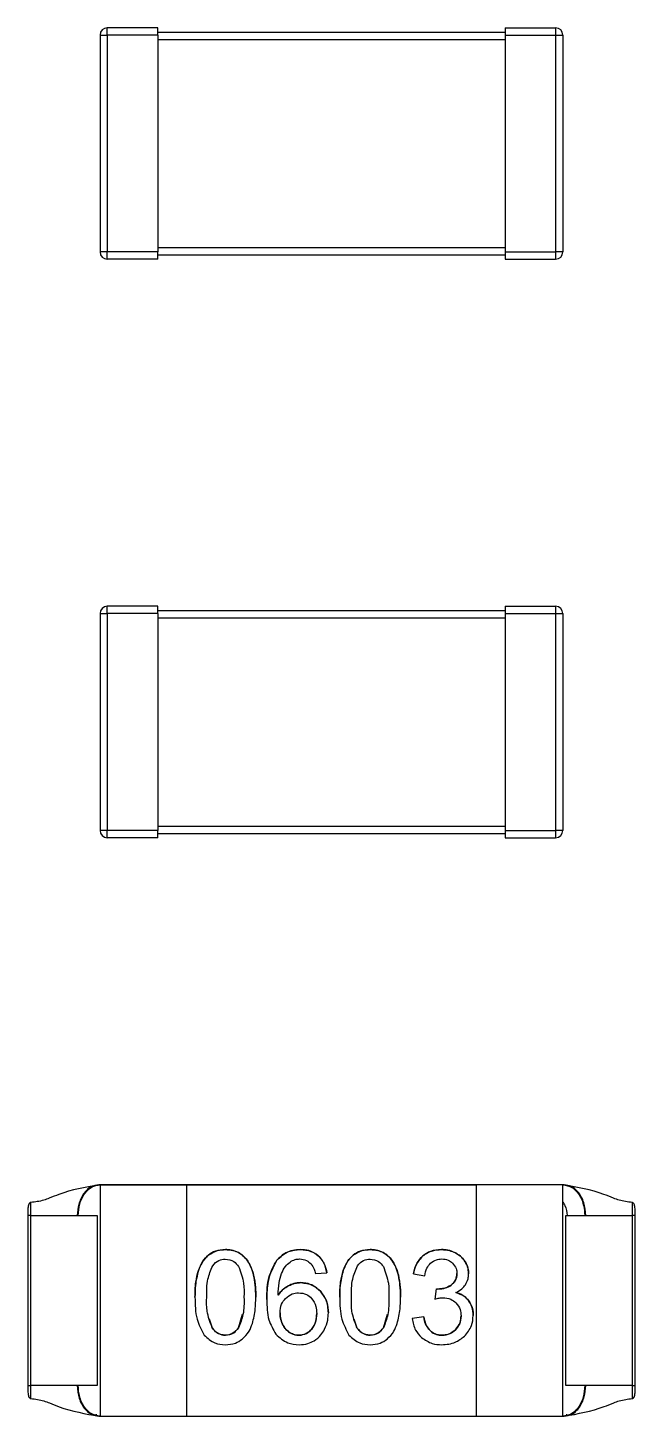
# Model space of a CAD drawing. Header units: millimetres. Extents: x 5 to 292, y 5 to 205.
# Drawn here: x 64.814 to 66.915, y 119.082 to 123.882 of the extents above; entities that cross this region are included whole.
import ezdxf

# ---------------------------------------------------------------- set-up
doc = ezdxf.new("R2010")
doc.units = ezdxf.units.MM

msp = doc.modelspace()

# ---------------------------------------------------------------- linework, layer by layer
at = {"color": 7, "linetype": 'Continuous', "lineweight": 25}
for p, q in [((65.0644, 123.8572), (65.0894, 123.8572)), ((65.0644, 123.8572), (65.0644, 123.1072)), ((65.0894, 123.8572), (65.0894, 123.8822)), ((65.2644, 123.8822), (65.0894, 123.8822)), ((65.0894, 123.8572), (65.0894, 123.1072)), ((65.2644, 123.8572), (65.0894, 123.8572)), ((65.2644, 123.8572), (65.2644, 123.8822)), ((65.2644, 123.8672), (66.4644, 123.8672)), ((65.2644, 123.8572), (65.2644, 123.1072)), ((66.4644, 123.8822), (66.6394, 123.8822)), ((66.4644, 123.8822), (66.4644, 123.8572)), ((66.4644, 123.8572), (66.6394, 123.8572)), ((66.4644, 123.8572), (66.4644, 123.1072)), ((66.6394, 123.8822), (66.6394, 123.8572)), ((66.6394, 123.8572), (66.6394, 123.1072)), ((66.6394, 123.8572), (66.6644, 123.8572)), ((66.6644, 123.8572), (66.6644, 123.1072)), ((65.2644, 123.8422), (66.4644, 123.8422)), ((65.0894, 123.1072), (65.0644, 123.1072)), ((65.0894, 123.0822), (65.0894, 123.1072)), ((65.2644, 123.1072), (65.0894, 123.1072)), ((65.2644, 123.0822), (65.0894, 123.0822)), ((65.2644, 123.1222), (66.4644, 123.1222)), ((65.2644, 123.0822), (65.2644, 123.1072)), ((65.2644, 123.0972), (66.4644, 123.0972)), ((66.4644, 123.1072), (66.6394, 123.1072)), ((66.4644, 123.1072), (66.4644, 123.0822)), ((66.4644, 123.0822), (66.6394, 123.0822)), ((66.6394, 123.1072), (66.6394, 123.0822)), ((66.6644, 123.1072), (66.6394, 123.1072)), ((65.0894, 121.8572), (65.0894, 121.8822)), ((65.2644, 121.8822), (65.0894, 121.8822)), ((65.2644, 121.8572), (65.2644, 121.8822)), ((66.4644, 121.8822), (66.6394, 121.8822)), ((66.4644, 121.8822), (66.4644, 121.8572)), ((66.6394, 121.8822), (66.6394, 121.8572)), ((65.0644, 121.8572), (65.0644, 121.1072)), ((65.0644, 121.8572), (65.0894, 121.8572)), ((65.2644, 121.8572), (65.0894, 121.8572)), ((65.0894, 121.8572), (65.0894, 121.1072)), ((65.2644, 121.8672), (66.4644, 121.8672)), ((65.2644, 121.8572), (65.2644, 121.1072)), ((65.2644, 121.8422), (66.4644, 121.8422)), ((66.4644, 121.8572), (66.6394, 121.8572)), ((66.4644, 121.8572), (66.4644, 121.1072)), ((66.6394, 121.8572), (66.6394, 121.1072)), ((66.6394, 121.8572), (66.6644, 121.8572)), ((66.6644, 121.8572), (66.6644, 121.1072)), ((65.0894, 121.1072), (65.0644, 121.1072)), ((65.0894, 121.0822), (65.0894, 121.1072)), ((65.2644, 121.1072), (65.0894, 121.1072)), ((65.2644, 121.1222), (66.4644, 121.1222)), ((65.2644, 121.0822), (65.2644, 121.1072)), ((66.4644, 121.1072), (66.6394, 121.1072)), ((66.4644, 121.1072), (66.4644, 121.0822)), ((66.6394, 121.1072), (66.6394, 121.0822)), ((66.6644, 121.1072), (66.6394, 121.1072)), ((65.2644, 121.0822), (65.0894, 121.0822)), ((65.2644, 121.0972), (66.4644, 121.0972)), ((66.4644, 121.0822), (66.6394, 121.0822)), ((65.0644, 119.8821), (65.0598, 119.8821)), ((65.3644, 119.8821), (65.0644, 119.8821)), ((65.0644, 119.8821), (65.3644, 119.8821)), ((65.0644, 119.8821), (65.0644, 119.8821)), ((65.0644, 119.8821), (65.0644, 119.0821)), ((65.3644, 119.8821), (65.3644, 119.8821)), ((65.3644, 119.0821), (65.3644, 119.8821)), ((66.3644, 119.8821), (65.3644, 119.8821)), ((65.3644, 119.8821), (66.3644, 119.8821)), ((66.6644, 119.8821), (66.3644, 119.8821)), ((66.3644, 119.8821), (66.3644, 119.0821)), ((66.6644, 119.8821), (66.3644, 119.8821)), ((66.3644, 119.8821), (66.3644, 119.8821)), ((66.6691, 119.8821), (66.6644, 119.8821)), ((66.6644, 119.0821), (66.6644, 119.8821)), ((66.6644, 119.8821), (66.6644, 119.8821)), ((64.8144, 119.7761), (64.8144, 119.1882)), ((64.8244, 119.1882), (64.8244, 119.7761)), ((64.9855, 119.7761), (64.9887, 119.7761)), ((65.0544, 119.7761), (65.0544, 119.1882)), ((66.6744, 119.1882), (66.6744, 119.7761)), ((66.7402, 119.7761), (66.7433, 119.7761)), ((66.9044, 119.7761), (66.9044, 119.1882)), ((66.9144, 119.1882), (66.9144, 119.7761)), ((65.8086, 119.5751), (65.848, 119.5781)), ((66.1475, 119.5748), (66.187, 119.5678)), ((66.2259, 119.5221), (66.2215, 119.4874)), ((65.5433, 119.3883), (65.557, 119.4346)), ((66.0439, 119.3883), (66.0576, 119.4346)), ((65.4413, 119.4193), (65.4517, 119.3882)), ((65.9418, 119.4193), (65.9522, 119.3882)), ((66.1831, 119.4252), (66.1435, 119.4199)), ((64.9887, 119.1882), (64.9855, 119.1882)), ((66.7433, 119.1882), (66.7402, 119.1882)), ((65.0506, 119.0839), (65.0515, 119.089)), ((65.0644, 119.0821), (65.3644, 119.0821)), ((65.3644, 119.0821), (66.3644, 119.0821)), ((66.3644, 119.0821), (66.6644, 119.0821)), ((66.6774, 119.089), (66.6782, 119.0839))]:
    msp.add_line(p, q, dxfattribs=at)
for centre, start, end in [((65.0894, 123.8572), 90, 180), ((66.6394, 123.8572), 0, 90), ((65.0894, 123.1072), 180, 270), ((66.6394, 123.1072), 270, 0), ((65.0894, 121.8572), 90, 180), ((66.6394, 121.8572), 0, 90), ((65.0894, 121.1072), 180, 270), ((66.6394, 121.1072), 270, 0)]:
    msp.add_arc(centre, 0.025, start, end, dxfattribs=at)
for points, knots in [([(65.0598, 119.8821), (65.013, 119.8736), (64.9544, 119.8629), (64.8934, 119.8377), (64.8617, 119.8255), (64.8398, 119.8228), (64.8246, 119.821)], [0, 0, 0, 0, 0.5831736, 0.729951, 0.8128889, 1, 1, 1, 1]), ([(65.0598, 119.8821), (65.0504, 119.8807), (65.0361, 119.8786), (65.0188, 119.8653), (65.0069, 119.8517), (64.9973, 119.8346), (64.988, 119.8099), (64.9865, 119.7894), (64.9855, 119.7761)], [0, 0, 0, 0, 0.239451, 0.368432, 0.499926, 0.631636, 0.76056, 1, 1, 1, 1]), ([(64.9887, 119.7761), (64.9897, 119.7894), (64.9913, 119.8099), (65.0007, 119.8346), (65.0105, 119.8517), (65.0227, 119.8653), (65.0402, 119.8786), (65.0549, 119.8807), (65.0644, 119.8821)], [0, 0, 0, 0, 0.23944, 0.368364, 0.500074, 0.631568, 0.760549, 1, 1, 1, 1]), ([(65.0644, 119.8821), (65.0636, 119.8821), (65.062, 119.8821), (65.0605, 119.8821), (65.0598, 119.8821)], [0, 0, 0, 0, 0.56, 1, 1, 1, 1]), ([(66.6644, 119.8821), (66.6752, 119.8803), (66.6975, 119.8764), (66.7229, 119.8477), (66.7377, 119.812), (66.7394, 119.7877), (66.7402, 119.7761)], [0, 0, 0, 0, 0.270266, 0.562339, 0.789685, 1, 1, 1, 1]), ([(66.6691, 119.8821), (66.6682, 119.8821), (66.6666, 119.8821), (66.6651, 119.8821), (66.6644, 119.8821)], [0, 0, 0, 0, 0.56, 1, 1, 1, 1]), ([(66.7433, 119.7761), (66.742, 119.7911), (66.7393, 119.8224), (66.7192, 119.8579), (66.6942, 119.8787), (66.6772, 119.881), (66.6691, 119.8821)], [0, 0, 0, 0, 0.270197, 0.562376, 0.789732, 1, 1, 1, 1]), ([(66.9042, 119.821), (66.8889, 119.8229), (66.8667, 119.8256), (66.8348, 119.838), (66.7739, 119.8631), (66.7156, 119.8737), (66.6691, 119.8821)], [0, 0, 0, 0, 0.1897086, 0.2731531, 0.421313, 1, 1, 1, 1]), ([(64.8244, 119.821), (64.8238, 119.8209), (64.8225, 119.8206), (64.8208, 119.8195), (64.8193, 119.8178), (64.8161, 119.8122), (64.8143, 119.7977), (64.8144, 119.7845), (64.8144, 119.7761)], [0, 0, 0, 0, 0.039858, 0.080626, 0.125652, 0.177466, 0.47696, 1, 1, 1, 1]), ([(64.8244, 119.7761), (64.8244, 119.7838), (64.8244, 119.7994), (64.8244, 119.8138), (64.8244, 119.821)], [0, 0, 0, 0, 0.49999, 1, 1, 1, 1]), ([(66.6644, 119.8218), (66.6669, 119.818), (66.6759, 119.8043), (66.6776, 119.7879), (66.6788, 119.7761)], [0, 0, 0, 0, 0.277069, 1, 1, 1, 1]), ([(66.9044, 119.821), (66.9044, 119.8138), (66.9044, 119.7994), (66.9044, 119.7838), (66.9044, 119.7761)], [0, 0, 0, 0, 0.50001, 1, 1, 1, 1]), ([(66.9144, 119.7761), (66.9144, 119.782), (66.9144, 119.7913), (66.9138, 119.8047), (66.912, 119.8137), (66.9084, 119.8188), (66.9062, 119.8204), (66.905, 119.8208), (66.9044, 119.821)], [0, 0, 0, 0, 0.36739, 0.580229, 0.83373, 0.922725, 0.961907, 1, 1, 1, 1]), ([(64.8246, 119.7761), (64.8395, 119.7761), (64.8692, 119.7761), (64.9119, 119.7761), (64.9519, 119.7761), (64.9743, 119.7761), (64.9855, 119.7761)], [0, 0, 0, 0, 0.249877, 0.499926, 0.750009, 1, 1, 1, 1]), ([(64.9887, 119.7761), (64.9985, 119.7761), (65.0181, 119.7761), (65.0383, 119.7761), (65.0518, 119.7761), (65.0536, 119.7761), (65.0544, 119.7761)], [0, 0, 0, 0, 0.249991, 0.500075, 0.750123, 1, 1, 1, 1]), ([(66.6744, 119.7761), (66.6753, 119.7761), (66.677, 119.7761), (66.6906, 119.7761), (66.7108, 119.7761), (66.7304, 119.7761), (66.7402, 119.7761)], [0, 0, 0, 0, 0.249877, 0.499926, 0.750009, 1, 1, 1, 1]), ([(66.7433, 119.7761), (66.7546, 119.7761), (66.777, 119.7761), (66.817, 119.7761), (66.8597, 119.7761), (66.8894, 119.7761), (66.9042, 119.7761)], [0, 0, 0, 0, 0.249991, 0.500074, 0.750123, 1, 1, 1, 1]), ([(65.4392, 119.6394), (65.4306, 119.6307), (65.4153, 119.6151), (65.4076, 119.5947), (65.4042, 119.5857)], [0, 0, 0, 0, 0.558315, 1, 1, 1, 1]), ([(65.4042, 119.5857), (65.4087, 119.5971), (65.4167, 119.6175), (65.4323, 119.6327), (65.4392, 119.6394)], [0, 0, 0, 0, 0.559357, 1, 1, 1, 1]), ([(65.4975, 119.6583), (65.4857, 119.6576), (65.4645, 119.6562), (65.4469, 119.6446), (65.4392, 119.6394)], [0, 0, 0, 0, 0.55887, 1, 1, 1, 1]), ([(65.4392, 119.6394), (65.4492, 119.6457), (65.4671, 119.6569), (65.4882, 119.6579), (65.4975, 119.6583)], [0, 0, 0, 0, 0.557591, 1, 1, 1, 1]), ([(65.4536, 119.6025), (65.4601, 119.6099), (65.4719, 119.623), (65.4894, 119.6248), (65.4971, 119.6256)], [0, 0, 0, 0, 0.556637, 1, 1, 1, 1]), ([(65.4971, 119.6256), (65.5075, 119.6239), (65.5263, 119.6207), (65.5381, 119.606), (65.5433, 119.5995)], [0, 0, 0, 0, 0.555102, 1, 1, 1, 1]), ([(65.543, 119.6479), (65.5348, 119.6514), (65.5203, 119.6575), (65.5045, 119.6581), (65.4975, 119.6583)], [0, 0, 0, 0, 0.5588132, 1, 1, 1, 1]), ([(65.4975, 119.6583), (65.5064, 119.6579), (65.5222, 119.6571), (65.5366, 119.6507), (65.543, 119.6479)], [0, 0, 0, 0, 0.55941, 1, 1, 1, 1]), ([(65.5753, 119.6178), (65.5703, 119.6245), (65.5614, 119.6366), (65.5486, 119.6444), (65.543, 119.6479)], [0, 0, 0, 0, 0.5591577, 1, 1, 1, 1]), ([(65.543, 119.6479), (65.5501, 119.6434), (65.5627, 119.6353), (65.5714, 119.6232), (65.5753, 119.6178)], [0, 0, 0, 0, 0.558929, 1, 1, 1, 1]), ([(65.6755, 119.6214), (65.6631, 119.5976), (65.641, 119.5549), (65.641, 119.5069), (65.641, 119.4856)], [0, 0, 0, 0, 0.556607, 1, 1, 1, 1]), ([(65.641, 119.4856), (65.6414, 119.5127), (65.642, 119.5609), (65.6653, 119.603), (65.6755, 119.6214)], [0, 0, 0, 0, 0.560298, 1, 1, 1, 1]), ([(65.7566, 119.6583), (65.739, 119.6565), (65.7076, 119.6533), (65.6853, 119.6312), (65.6755, 119.6214)], [0, 0, 0, 0, 0.557391, 1, 1, 1, 1]), ([(65.6755, 119.6214), (65.6883, 119.6334), (65.7114, 119.655), (65.7427, 119.6573), (65.7566, 119.6583)], [0, 0, 0, 0, 0.556389, 1, 1, 1, 1]), ([(65.721, 119.6153), (65.7267, 119.6187), (65.737, 119.6248), (65.7489, 119.6255), (65.7542, 119.6258)], [0, 0, 0, 0, 0.558251, 1, 1, 1, 1]), ([(65.7542, 119.6258), (65.7625, 119.6249), (65.7775, 119.6233), (65.7887, 119.6133), (65.7937, 119.6089)], [0, 0, 0, 0, 0.55747, 1, 1, 1, 1]), ([(65.8189, 119.637), (65.8083, 119.6441), (65.7893, 119.6568), (65.7666, 119.6579), (65.7566, 119.6583)], [0, 0, 0, 0, 0.557302, 1, 1, 1, 1]), ([(65.7566, 119.6583), (65.7693, 119.6575), (65.7921, 119.6559), (65.8107, 119.6428), (65.8189, 119.637)], [0, 0, 0, 0, 0.558751, 1, 1, 1, 1]), ([(65.848, 119.5781), (65.8455, 119.5906), (65.841, 119.613), (65.8256, 119.6297), (65.8189, 119.637)], [0, 0, 0, 0, 0.558728, 1, 1, 1, 1]), ([(65.8189, 119.637), (65.8272, 119.6275), (65.8422, 119.6103), (65.8462, 119.588), (65.848, 119.5781)], [0, 0, 0, 0, 0.5573, 1, 1, 1, 1]), ([(65.9397, 119.6394), (65.9312, 119.6307), (65.9158, 119.6151), (65.9082, 119.5947), (65.9048, 119.5857)], [0, 0, 0, 0, 0.558315, 1, 1, 1, 1]), ([(65.9048, 119.5857), (65.9093, 119.5971), (65.9173, 119.6175), (65.9328, 119.6327), (65.9397, 119.6394)], [0, 0, 0, 0, 0.559357, 1, 1, 1, 1]), ([(65.998, 119.6583), (65.9862, 119.6576), (65.9651, 119.6562), (65.9475, 119.6446), (65.9397, 119.6394)], [0, 0, 0, 0, 0.55887, 1, 1, 1, 1]), ([(65.9397, 119.6394), (65.9497, 119.6457), (65.9677, 119.6569), (65.9887, 119.6579), (65.998, 119.6583)], [0, 0, 0, 0, 0.557591, 1, 1, 1, 1]), ([(65.9541, 119.6025), (65.9607, 119.6099), (65.9725, 119.623), (65.9899, 119.6248), (65.9976, 119.6256)], [0, 0, 0, 0, 0.556637, 1, 1, 1, 1]), ([(65.9976, 119.6256), (66.008, 119.6239), (66.0268, 119.6207), (66.0386, 119.606), (66.0439, 119.5995)], [0, 0, 0, 0, 0.555102, 1, 1, 1, 1]), ([(66.0435, 119.6479), (66.0354, 119.6514), (66.0208, 119.6575), (66.005, 119.6581), (65.998, 119.6583)], [0, 0, 0, 0, 0.558813, 1, 1, 1, 1]), ([(65.998, 119.6583), (66.0069, 119.6579), (66.0227, 119.6571), (66.0372, 119.6507), (66.0435, 119.6479)], [0, 0, 0, 0, 0.55941, 1, 1, 1, 1]), ([(66.0758, 119.6178), (66.0708, 119.6245), (66.0619, 119.6366), (66.0492, 119.6444), (66.0435, 119.6479)], [0, 0, 0, 0, 0.5591577, 1, 1, 1, 1]), ([(66.0435, 119.6479), (66.0506, 119.6434), (66.0632, 119.6353), (66.072, 119.6232), (66.0758, 119.6178)], [0, 0, 0, 0, 0.558929, 1, 1, 1, 1]), ([(66.1804, 119.6365), (66.1714, 119.6265), (66.1552, 119.6086), (66.1498, 119.5852), (66.1475, 119.5748)], [0, 0, 0, 0, 0.557511, 1, 1, 1, 1]), ([(66.1475, 119.5748), (66.1507, 119.588), (66.1565, 119.6114), (66.1731, 119.6288), (66.1804, 119.6365)], [0, 0, 0, 0, 0.558943, 1, 1, 1, 1]), ([(66.2444, 119.6583), (66.2313, 119.6574), (66.208, 119.6557), (66.1889, 119.6424), (66.1804, 119.6365)], [0, 0, 0, 0, 0.558637, 1, 1, 1, 1]), ([(66.1804, 119.6365), (66.1913, 119.6437), (66.2108, 119.6566), (66.2341, 119.6578), (66.2444, 119.6583)], [0, 0, 0, 0, 0.557574, 1, 1, 1, 1]), ([(66.2068, 119.6113), (66.2132, 119.6161), (66.2247, 119.6245), (66.239, 119.6254), (66.2452, 119.6258)], [0, 0, 0, 0, 0.557354, 1, 1, 1, 1]), ([(66.2929, 119.647), (66.2842, 119.6507), (66.2686, 119.6573), (66.2518, 119.658), (66.2444, 119.6583)], [0, 0, 0, 0, 0.55907, 1, 1, 1, 1]), ([(66.2444, 119.6583), (66.2538, 119.6578), (66.2707, 119.6568), (66.2861, 119.65), (66.2929, 119.647)], [0, 0, 0, 0, 0.559271, 1, 1, 1, 1]), ([(66.2452, 119.6258), (66.2531, 119.6252), (66.2673, 119.6241), (66.2784, 119.6154), (66.2833, 119.6115)], [0, 0, 0, 0, 0.558379, 1, 1, 1, 1]), ([(66.3269, 119.6162), (66.3217, 119.6232), (66.3124, 119.6359), (66.2989, 119.6436), (66.2929, 119.647)], [0, 0, 0, 0, 0.558608, 1, 1, 1, 1]), ([(66.2929, 119.647), (66.3005, 119.6426), (66.3139, 119.6345), (66.3229, 119.6218), (66.3269, 119.6162)], [0, 0, 0, 0, 0.559053, 1, 1, 1, 1]), ([(65.4042, 119.5857), (65.4001, 119.5688), (65.3928, 119.5386), (65.3926, 119.5075), (65.3925, 119.4938)], [0, 0, 0, 0, 0.559316, 1, 1, 1, 1]), ([(65.3925, 119.4938), (65.3927, 119.5112), (65.3932, 119.5423), (65.4009, 119.5725), (65.4042, 119.5857)], [0, 0, 0, 0, 0.5599712, 1, 1, 1, 1]), ([(65.4331, 119.4938), (65.4329, 119.5149), (65.4326, 119.5526), (65.4472, 119.5873), (65.4536, 119.6025)], [0, 0, 0, 0, 0.560745, 1, 1, 1, 1]), ([(65.5433, 119.5995), (65.5504, 119.5804), (65.5632, 119.5462), (65.5623, 119.5099), (65.5619, 119.4938)], [0, 0, 0, 0, 0.557111, 1, 1, 1, 1]), ([(65.5953, 119.5699), (65.5926, 119.5793), (65.5878, 119.596), (65.5791, 119.6112), (65.5753, 119.6178)], [0, 0, 0, 0, 0.5597944, 1, 1, 1, 1]), ([(65.5753, 119.6178), (65.5801, 119.6093), (65.5886, 119.5941), (65.5932, 119.5773), (65.5953, 119.5699)], [0, 0, 0, 0, 0.5594503, 1, 1, 1, 1]), ([(65.6803, 119.501), (65.6806, 119.5152), (65.6811, 119.5406), (65.6883, 119.5648), (65.6915, 119.5755)], [0, 0, 0, 0, 0.560059, 1, 1, 1, 1]), ([(65.6915, 119.5755), (65.6955, 119.5841), (65.7027, 119.5993), (65.7154, 119.6104), (65.721, 119.6153)], [0, 0, 0, 0, 0.559371, 1, 1, 1, 1]), ([(65.7937, 119.6089), (65.7976, 119.6031), (65.8046, 119.5927), (65.8074, 119.5805), (65.8086, 119.5751)], [0, 0, 0, 0, 0.558129, 1, 1, 1, 1]), ([(65.9048, 119.5857), (65.9007, 119.5688), (65.8933, 119.5386), (65.8931, 119.5075), (65.893, 119.4938)], [0, 0, 0, 0, 0.559316, 1, 1, 1, 1]), ([(65.893, 119.4938), (65.8933, 119.5112), (65.8937, 119.5423), (65.9014, 119.5725), (65.9048, 119.5857)], [0, 0, 0, 0, 0.559971, 1, 1, 1, 1]), ([(65.9337, 119.4938), (65.9335, 119.5149), (65.9331, 119.5526), (65.9477, 119.5873), (65.9541, 119.6025)], [0, 0, 0, 0, 0.560745, 1, 1, 1, 1]), ([(66.0439, 119.5995), (66.051, 119.5804), (66.0637, 119.5462), (66.0628, 119.5099), (66.0624, 119.4938)], [0, 0, 0, 0, 0.557111, 1, 1, 1, 1]), ([(66.0958, 119.5699), (66.0931, 119.5793), (66.0883, 119.596), (66.0796, 119.6112), (66.0758, 119.6178)], [0, 0, 0, 0, 0.559794, 1, 1, 1, 1]), ([(66.0758, 119.6178), (66.0806, 119.6093), (66.0891, 119.5941), (66.0938, 119.5773), (66.0958, 119.5699)], [0, 0, 0, 0, 0.55945, 1, 1, 1, 1]), ([(66.187, 119.5678), (66.1887, 119.5769), (66.1919, 119.593), (66.2022, 119.6057), (66.2068, 119.6113)], [0, 0, 0, 0, 0.559565, 1, 1, 1, 1]), ([(66.298, 119.5755), (66.2971, 119.5664), (66.2955, 119.5501), (66.2832, 119.5395), (66.2778, 119.5349)], [0, 0, 0, 0, 0.557306, 1, 1, 1, 1]), ([(66.2778, 119.5349), (66.2844, 119.541), (66.2965, 119.5521), (66.2975, 119.5683), (66.298, 119.5755)], [0, 0, 0, 0, 0.554781, 1, 1, 1, 1]), ([(66.2833, 119.6115), (66.288, 119.6056), (66.2966, 119.595), (66.2976, 119.5815), (66.298, 119.5755)], [0, 0, 0, 0, 0.557163, 1, 1, 1, 1]), ([(66.3386, 119.5746), (66.338, 119.5828), (66.3368, 119.5975), (66.3299, 119.6104), (66.3269, 119.6162)], [0, 0, 0, 0, 0.558809, 1, 1, 1, 1]), ([(66.3269, 119.6162), (66.3306, 119.6088), (66.3373, 119.5957), (66.3382, 119.5811), (66.3386, 119.5746)], [0, 0, 0, 0, 0.558988, 1, 1, 1, 1]), ([(66.3274, 119.5366), (66.331, 119.5433), (66.3375, 119.5552), (66.3383, 119.5687), (66.3386, 119.5746)], [0, 0, 0, 0, 0.55868, 1, 1, 1, 1]), ([(65.6025, 119.4938), (65.6024, 119.5081), (65.6022, 119.5337), (65.5974, 119.5588), (65.5953, 119.5699)], [0, 0, 0, 0, 0.560005, 1, 1, 1, 1]), ([(65.5953, 119.5699), (65.5978, 119.5558), (65.6024, 119.5306), (65.6025, 119.505), (65.6025, 119.4938)], [0, 0, 0, 0, 0.559581, 1, 1, 1, 1]), ([(65.7153, 119.5333), (65.7076, 119.5285), (65.6939, 119.5199), (65.6845, 119.5068), (65.6803, 119.501)], [0, 0, 0, 0, 0.558753, 1, 1, 1, 1]), ([(65.6803, 119.501), (65.6857, 119.5083), (65.6954, 119.5213), (65.7092, 119.5296), (65.7153, 119.5333)], [0, 0, 0, 0, 0.559248, 1, 1, 1, 1]), ([(65.7585, 119.5439), (65.7501, 119.5433), (65.7351, 119.5422), (65.7213, 119.536), (65.7153, 119.5333)], [0, 0, 0, 0, 0.559124, 1, 1, 1, 1]), ([(65.7153, 119.5333), (65.723, 119.5367), (65.7369, 119.5427), (65.7519, 119.5435), (65.7585, 119.5439)], [0, 0, 0, 0, 0.559211, 1, 1, 1, 1]), ([(65.8259, 119.5148), (65.8149, 119.524), (65.7953, 119.5407), (65.7698, 119.5429), (65.7585, 119.5439)], [0, 0, 0, 0, 0.557548, 1, 1, 1, 1]), ([(65.7585, 119.5439), (65.7728, 119.5422), (65.7984, 119.5393), (65.8175, 119.5223), (65.8259, 119.5148)], [0, 0, 0, 0, 0.55734, 1, 1, 1, 1]), ([(66.1031, 119.4938), (66.103, 119.5081), (66.1027, 119.5337), (66.0979, 119.5588), (66.0958, 119.5699)], [0, 0, 0, 0, 0.560005, 1, 1, 1, 1]), ([(66.0958, 119.5699), (66.0984, 119.5558), (66.103, 119.5306), (66.103, 119.505), (66.1031, 119.4938)], [0, 0, 0, 0, 0.5595812, 1, 1, 1, 1]), ([(66.2778, 119.5349), (66.2698, 119.5306), (66.2555, 119.523), (66.2394, 119.5221), (66.2323, 119.5217)], [0, 0, 0, 0, 0.5586129, 1, 1, 1, 1]), ([(66.2323, 119.5217), (66.2413, 119.5223), (66.2575, 119.5235), (66.2715, 119.5314), (66.2778, 119.5349)], [0, 0, 0, 0, 0.5588654, 1, 1, 1, 1]), ([(66.2942, 119.5094), (66.3015, 119.5132), (66.3145, 119.52), (66.3235, 119.5315), (66.3274, 119.5366)], [0, 0, 0, 0, 0.559253, 1, 1, 1, 1]), ([(65.3925, 119.4938), (65.3927, 119.4678), (65.3932, 119.4215), (65.4148, 119.3807), (65.4243, 119.3628)], [0, 0, 0, 0, 0.5603871, 1, 1, 1, 1]), ([(65.4517, 119.3882), (65.4446, 119.4072), (65.4318, 119.4413), (65.4327, 119.4777), (65.4331, 119.4938)], [0, 0, 0, 0, 0.5571287, 1, 1, 1, 1]), ([(65.5619, 119.4938), (65.5622, 119.4733), (65.5628, 119.4369), (65.5493, 119.4031), (65.5433, 119.3883)], [0, 0, 0, 0, 0.560913, 1, 1, 1, 1]), ([(65.5909, 119.4023), (65.595, 119.4191), (65.6022, 119.4492), (65.6024, 119.4801), (65.6025, 119.4938)], [0, 0, 0, 0, 0.559331, 1, 1, 1, 1]), ([(65.641, 119.4856), (65.6413, 119.4617), (65.6417, 119.4189), (65.6629, 119.382), (65.6722, 119.3658)], [0, 0, 0, 0, 0.560405, 1, 1, 1, 1]), ([(65.6865, 119.4393), (65.6873, 119.4497), (65.6886, 119.4685), (65.7001, 119.4832), (65.7052, 119.4897)], [0, 0, 0, 0, 0.558512, 1, 1, 1, 1]), ([(65.7052, 119.4897), (65.7126, 119.4959), (65.7259, 119.5069), (65.7431, 119.5083), (65.7506, 119.5089)], [0, 0, 0, 0, 0.557502, 1, 1, 1, 1]), ([(65.7506, 119.5089), (65.7602, 119.5079), (65.7772, 119.5062), (65.7899, 119.4947), (65.7955, 119.4897)], [0, 0, 0, 0, 0.557532, 1, 1, 1, 1]), ([(65.7955, 119.4897), (65.8015, 119.4808), (65.8123, 119.4648), (65.813, 119.4456), (65.8133, 119.4371)], [0, 0, 0, 0, 0.556751, 1, 1, 1, 1]), ([(65.8537, 119.4395), (65.8525, 119.4551), (65.8504, 119.483), (65.8334, 119.505), (65.8259, 119.5148)], [0, 0, 0, 0, 0.5584639, 1, 1, 1, 1]), ([(65.8259, 119.5148), (65.8351, 119.5022), (65.8515, 119.4795), (65.853, 119.4518), (65.8537, 119.4395)], [0, 0, 0, 0, 0.5570713, 1, 1, 1, 1]), ([(65.893, 119.4938), (65.8933, 119.4678), (65.8937, 119.4215), (65.9154, 119.3807), (65.9249, 119.3628)], [0, 0, 0, 0, 0.560387, 1, 1, 1, 1]), ([(65.9522, 119.3882), (65.9451, 119.4072), (65.9324, 119.4413), (65.9333, 119.4777), (65.9337, 119.4938)], [0, 0, 0, 0, 0.557129, 1, 1, 1, 1]), ([(66.0624, 119.4938), (66.0628, 119.4733), (66.0633, 119.4369), (66.0498, 119.4031), (66.0439, 119.3883)], [0, 0, 0, 0, 0.560913, 1, 1, 1, 1]), ([(66.0914, 119.4023), (66.0955, 119.4191), (66.1028, 119.4492), (66.103, 119.4801), (66.1031, 119.4938)], [0, 0, 0, 0, 0.559331, 1, 1, 1, 1]), ([(66.2215, 119.4874), (66.2266, 119.4887), (66.2358, 119.491), (66.2453, 119.4915), (66.2494, 119.4918)], [0, 0, 0, 0, 0.5599765, 1, 1, 1, 1]), ([(66.2323, 119.5217), (66.2311, 119.5217), (66.229, 119.5218), (66.2268, 119.522), (66.2259, 119.5221)], [0, 0, 0, 0, 0.559919, 1, 1, 1, 1]), ([(66.2494, 119.4918), (66.2589, 119.491), (66.2758, 119.4895), (66.2889, 119.4788), (66.2947, 119.4741)], [0, 0, 0, 0, 0.5581204, 1, 1, 1, 1]), ([(66.3386, 119.482), (66.3316, 119.4892), (66.3191, 119.5022), (66.3019, 119.5072), (66.2942, 119.5094)], [0, 0, 0, 0, 0.557694, 1, 1, 1, 1]), ([(66.2942, 119.5094), (66.3039, 119.5064), (66.3211, 119.501), (66.3333, 119.4878), (66.3386, 119.482)], [0, 0, 0, 0, 0.558645, 1, 1, 1, 1]), ([(66.3544, 119.43), (66.3538, 119.4405), (66.3527, 119.4592), (66.3429, 119.475), (66.3386, 119.482)], [0, 0, 0, 0, 0.5590375, 1, 1, 1, 1]), ([(66.3386, 119.482), (66.3439, 119.473), (66.3533, 119.4569), (66.3541, 119.4383), (66.3544, 119.43)], [0, 0, 0, 0, 0.557779, 1, 1, 1, 1]), ([(65.6952, 119.4002), (65.6924, 119.4072), (65.6874, 119.4198), (65.6868, 119.4333), (65.6865, 119.4393)], [0, 0, 0, 0, 0.559307, 1, 1, 1, 1]), ([(65.6865, 119.4393), (65.6869, 119.4317), (65.6878, 119.4182), (65.6929, 119.4057), (65.6952, 119.4002)], [0, 0, 0, 0, 0.559284, 1, 1, 1, 1]), ([(65.8133, 119.4371), (65.8127, 119.4259), (65.8116, 119.4058), (65.8002, 119.3894), (65.7952, 119.3821)], [0, 0, 0, 0, 0.559132, 1, 1, 1, 1]), ([(65.7952, 119.3821), (65.8013, 119.3915), (65.8123, 119.4083), (65.813, 119.4282), (65.8133, 119.4371)], [0, 0, 0, 0, 0.556906, 1, 1, 1, 1]), ([(65.8406, 119.3831), (65.8448, 119.3933), (65.8524, 119.4113), (65.8533, 119.4309), (65.8537, 119.4395)], [0, 0, 0, 0, 0.559124, 1, 1, 1, 1]), ([(66.3125, 119.4292), (66.3115, 119.4191), (66.3098, 119.4012), (66.2983, 119.3874), (66.2933, 119.3813)], [0, 0, 0, 0, 0.5578731, 1, 1, 1, 1]), ([(66.2933, 119.3813), (66.2995, 119.3892), (66.3106, 119.4034), (66.3119, 119.4213), (66.3125, 119.4292)], [0, 0, 0, 0, 0.5573646, 1, 1, 1, 1]), ([(66.2947, 119.4741), (66.3005, 119.4667), (66.3109, 119.4534), (66.312, 119.4366), (66.3125, 119.4292)], [0, 0, 0, 0, 0.557128, 1, 1, 1, 1]), ([(66.3237, 119.3585), (66.3335, 119.3702), (66.3512, 119.391), (66.3534, 119.4181), (66.3544, 119.43)], [0, 0, 0, 0, 0.557484, 1, 1, 1, 1]), ([(65.4975, 119.3619), (65.4872, 119.3637), (65.4685, 119.367), (65.4569, 119.3817), (65.4517, 119.3882)], [0, 0, 0, 0, 0.55493, 1, 1, 1, 1]), ([(65.4517, 119.3882), (65.4585, 119.3801), (65.4707, 119.3656), (65.4893, 119.3631), (65.4975, 119.3619)], [0, 0, 0, 0, 0.5578438, 1, 1, 1, 1]), ([(65.5433, 119.3883), (65.5365, 119.3802), (65.5243, 119.3656), (65.5057, 119.3631), (65.4975, 119.3619)], [0, 0, 0, 0, 0.557861, 1, 1, 1, 1]), ([(65.4975, 119.3619), (65.5079, 119.3637), (65.5265, 119.367), (65.5381, 119.3817), (65.5433, 119.3883)], [0, 0, 0, 0, 0.554884, 1, 1, 1, 1]), ([(65.5561, 119.3484), (65.5646, 119.3572), (65.5799, 119.3728), (65.5875, 119.3932), (65.5909, 119.4023)], [0, 0, 0, 0, 0.558322, 1, 1, 1, 1]), ([(65.7194, 119.3717), (65.7138, 119.3761), (65.7037, 119.3839), (65.6978, 119.3952), (65.6952, 119.4002)], [0, 0, 0, 0, 0.5584506, 1, 1, 1, 1]), ([(65.6952, 119.4002), (65.6986, 119.3939), (65.7047, 119.3826), (65.7149, 119.3751), (65.7194, 119.3717)], [0, 0, 0, 0, 0.559059, 1, 1, 1, 1]), ([(65.7952, 119.3821), (65.7884, 119.3758), (65.7761, 119.3644), (65.7595, 119.3627), (65.7522, 119.3619)], [0, 0, 0, 0, 0.557723, 1, 1, 1, 1]), ([(65.7522, 119.3619), (65.7614, 119.3632), (65.7781, 119.3654), (65.79, 119.377), (65.7952, 119.3821)], [0, 0, 0, 0, 0.556707, 1, 1, 1, 1]), ([(65.8047, 119.3433), (65.8129, 119.3493), (65.8277, 119.3602), (65.8367, 119.3761), (65.8406, 119.3831)], [0, 0, 0, 0, 0.558596, 1, 1, 1, 1]), ([(65.998, 119.3619), (65.9877, 119.3637), (65.9691, 119.367), (65.9574, 119.3817), (65.9522, 119.3882)], [0, 0, 0, 0, 0.55493, 1, 1, 1, 1]), ([(65.9522, 119.3882), (65.959, 119.3801), (65.9712, 119.3656), (65.9898, 119.3631), (65.998, 119.3619)], [0, 0, 0, 0, 0.557844, 1, 1, 1, 1]), ([(66.0439, 119.3883), (66.0371, 119.3802), (66.0249, 119.3656), (66.0063, 119.3631), (65.998, 119.3619)], [0, 0, 0, 0, 0.557861, 1, 1, 1, 1]), ([(65.998, 119.3619), (66.0084, 119.3637), (66.0271, 119.367), (66.0387, 119.3817), (66.0439, 119.3883)], [0, 0, 0, 0, 0.554884, 1, 1, 1, 1]), ([(66.0566, 119.3484), (66.0651, 119.3572), (66.0804, 119.3728), (66.0881, 119.3932), (66.0914, 119.4023)], [0, 0, 0, 0, 0.558322, 1, 1, 1, 1]), ([(66.1435, 119.4199), (66.1461, 119.406), (66.1508, 119.3811), (66.1679, 119.3626), (66.1755, 119.3545)], [0, 0, 0, 0, 0.558222, 1, 1, 1, 1]), ([(66.2062, 119.3768), (66.1999, 119.3848), (66.1886, 119.3993), (66.1847, 119.4173), (66.1831, 119.4252)], [0, 0, 0, 0, 0.557257, 1, 1, 1, 1]), ([(66.1831, 119.4252), (66.1853, 119.4151), (66.1894, 119.3972), (66.2011, 119.383), (66.2062, 119.3768)], [0, 0, 0, 0, 0.559958, 1, 1, 1, 1]), ([(66.2933, 119.3813), (66.2855, 119.375), (66.2716, 119.3639), (66.2539, 119.3625), (66.2461, 119.3619)], [0, 0, 0, 0, 0.557451, 1, 1, 1, 1]), ([(66.2461, 119.3619), (66.256, 119.3629), (66.2738, 119.3648), (66.2873, 119.3762), (66.2933, 119.3813)], [0, 0, 0, 0, 0.5577085, 1, 1, 1, 1]), ([(65.4243, 119.3628), (65.4359, 119.3519), (65.4567, 119.3323), (65.485, 119.3303), (65.4975, 119.3294)], [0, 0, 0, 0, 0.55614, 1, 1, 1, 1]), ([(65.4975, 119.3294), (65.5094, 119.3302), (65.5306, 119.3316), (65.5483, 119.3433), (65.5561, 119.3484)], [0, 0, 0, 0, 0.558877, 1, 1, 1, 1]), ([(65.6722, 119.3658), (65.6851, 119.3541), (65.7082, 119.333), (65.7391, 119.3305), (65.7528, 119.3294)], [0, 0, 0, 0, 0.556855, 1, 1, 1, 1]), ([(65.7522, 119.3619), (65.7457, 119.3625), (65.7341, 119.3635), (65.7239, 119.3692), (65.7194, 119.3717)], [0, 0, 0, 0, 0.558638, 1, 1, 1, 1]), ([(65.7194, 119.3717), (65.7252, 119.3686), (65.7355, 119.3631), (65.7471, 119.3623), (65.7522, 119.3619)], [0, 0, 0, 0, 0.559004, 1, 1, 1, 1]), ([(65.7528, 119.3294), (65.763, 119.3301), (65.7813, 119.3312), (65.7975, 119.3396), (65.8047, 119.3433)], [0, 0, 0, 0, 0.559085, 1, 1, 1, 1]), ([(65.9249, 119.3628), (65.9364, 119.3519), (65.9572, 119.3323), (65.9855, 119.3303), (65.998, 119.3294)], [0, 0, 0, 0, 0.55614, 1, 1, 1, 1]), ([(65.998, 119.3294), (66.0099, 119.3302), (66.0312, 119.3316), (66.0488, 119.3433), (66.0566, 119.3484)], [0, 0, 0, 0, 0.558877, 1, 1, 1, 1]), ([(66.1755, 119.3545), (66.1874, 119.3462), (66.2087, 119.3313), (66.2345, 119.3298), (66.2459, 119.3292)], [0, 0, 0, 0, 0.557387, 1, 1, 1, 1]), ([(66.2461, 119.3619), (66.2379, 119.3627), (66.2232, 119.364), (66.2114, 119.3728), (66.2062, 119.3768)], [0, 0, 0, 0, 0.558206, 1, 1, 1, 1]), ([(66.2062, 119.3768), (66.2129, 119.372), (66.225, 119.3633), (66.2396, 119.3624), (66.2461, 119.3619)], [0, 0, 0, 0, 0.557615, 1, 1, 1, 1]), ([(66.2459, 119.3292), (66.262, 119.3305), (66.2909, 119.333), (66.3137, 119.3507), (66.3237, 119.3585)], [0, 0, 0, 0, 0.558278, 1, 1, 1, 1]), ([(64.8144, 119.1882), (64.8145, 119.1823), (64.8145, 119.1729), (64.8151, 119.1596), (64.8169, 119.1506), (64.8205, 119.1454), (64.8227, 119.1438), (64.8239, 119.1434), (64.8244, 119.1432)], [0, 0, 0, 0, 0.367392, 0.580228, 0.833727, 0.922723, 0.961906, 1, 1, 1, 1]), ([(64.8244, 119.1432), (64.8244, 119.1505), (64.8244, 119.1649), (64.8244, 119.1804), (64.8244, 119.1882)], [0, 0, 0, 0, 0.50001, 1, 1, 1, 1]), ([(64.9855, 119.1882), (64.9743, 119.1882), (64.9519, 119.1882), (64.9119, 119.1882), (64.8692, 119.1882), (64.8395, 119.1882), (64.8246, 119.1882)], [0, 0, 0, 0, 0.249991, 0.500074, 0.750123, 1, 1, 1, 1]), ([(64.9855, 119.1882), (64.9868, 119.1732), (64.9896, 119.1419), (65.0097, 119.1063), (65.0346, 119.0856), (65.0516, 119.0833), (65.0598, 119.0821)], [0, 0, 0, 0, 0.270191, 0.562378, 0.789736, 1, 1, 1, 1]), ([(65.0544, 119.1882), (65.0536, 119.1882), (65.0518, 119.1882), (65.0383, 119.1882), (65.0181, 119.1882), (64.9985, 119.1882), (64.9887, 119.1882)], [0, 0, 0, 0, 0.249877, 0.499926, 0.750009, 1, 1, 1, 1]), ([(65.0644, 119.0821), (65.0537, 119.084), (65.0314, 119.0879), (65.006, 119.1166), (64.9912, 119.1523), (64.9895, 119.1765), (64.9887, 119.1882)], [0, 0, 0, 0, 0.270263, 0.562341, 0.78969, 1, 1, 1, 1]), ([(66.7402, 119.1882), (66.7392, 119.1749), (66.7376, 119.1543), (66.7281, 119.1297), (66.7184, 119.1126), (66.7062, 119.099), (66.6886, 119.0857), (66.674, 119.0835), (66.6644, 119.0821)], [0, 0, 0, 0, 0.239453, 0.368374, 0.500073, 0.631562, 0.760539, 1, 1, 1, 1]), ([(66.6691, 119.0821), (66.6784, 119.0835), (66.6928, 119.0857), (66.7101, 119.099), (66.722, 119.1126), (66.7316, 119.1297), (66.7408, 119.1543), (66.7424, 119.1749), (66.7433, 119.1882)], [0, 0, 0, 0, 0.239461, 0.368438, 0.499927, 0.631626, 0.760547, 1, 1, 1, 1]), ([(66.7402, 119.1882), (66.7304, 119.1882), (66.7108, 119.1882), (66.6906, 119.1882), (66.677, 119.1882), (66.6753, 119.1882), (66.6744, 119.1882)], [0, 0, 0, 0, 0.249991, 0.500075, 0.750123, 1, 1, 1, 1]), ([(66.9042, 119.1882), (66.8894, 119.1882), (66.8597, 119.1882), (66.817, 119.1882), (66.777, 119.1882), (66.7546, 119.1882), (66.7433, 119.1882)], [0, 0, 0, 0, 0.249877, 0.499926, 0.750009, 1, 1, 1, 1]), ([(66.9044, 119.1882), (66.9044, 119.1804), (66.9044, 119.1649), (66.9044, 119.1505), (66.9044, 119.1432)], [0, 0, 0, 0, 0.49999, 1, 1, 1, 1]), ([(66.9044, 119.1432), (66.9051, 119.1434), (66.9064, 119.1436), (66.9081, 119.1448), (66.9096, 119.1465), (66.9128, 119.1521), (66.9146, 119.1665), (66.9145, 119.1798), (66.9144, 119.1882)], [0, 0, 0, 0, 0.039855, 0.08062, 0.125646, 0.17746, 0.476958, 1, 1, 1, 1]), ([(64.8246, 119.1432), (64.84, 119.1414), (64.8622, 119.1387), (64.8941, 119.1263), (64.955, 119.1012), (65.0133, 119.0906), (65.0598, 119.0821)], [0, 0, 0, 0, 0.189709, 0.273153, 0.421313, 1, 1, 1, 1]), ([(66.6691, 119.0821), (66.7159, 119.0907), (66.7745, 119.1014), (66.8355, 119.1266), (66.8672, 119.1388), (66.8891, 119.1414), (66.9042, 119.1432)], [0, 0, 0, 0, 0.583174, 0.729951, 0.812889, 1, 1, 1, 1]), ([(65.0598, 119.0821), (65.0607, 119.0821), (65.0622, 119.0821), (65.0638, 119.0821), (65.0644, 119.0821)], [0, 0, 0, 0, 0.56, 1, 1, 1, 1]), ([(66.6644, 119.0821), (66.6653, 119.0821), (66.6668, 119.0821), (66.6684, 119.0821), (66.6691, 119.0821)], [0, 0, 0, 0, 0.56, 1, 1, 1, 1])]:
    msp.add_open_spline(points, degree=3, knots=knots, dxfattribs=at)
for points in [[(64.8244, 119.7761), (64.8231, 119.7761), (64.8205, 119.7761), (64.8172, 119.7761), (64.8149, 119.7761), (64.8146, 119.7761), (64.8144, 119.7761)], [(66.9144, 119.7761), (66.9143, 119.7761), (66.914, 119.7761), (66.9117, 119.7761), (66.9084, 119.7761), (66.9057, 119.7761), (66.9044, 119.7761)], [(64.8144, 119.1882), (64.8146, 119.1882), (64.8149, 119.1882), (64.8172, 119.1882), (64.8205, 119.1882), (64.8231, 119.1882), (64.8244, 119.1882)], [(66.9044, 119.1882), (66.9057, 119.1882), (66.9084, 119.1882), (66.9117, 119.1882), (66.914, 119.1882), (66.9143, 119.1882), (66.9144, 119.1882)]]:
    msp.add_open_spline(points, degree=3, dxfattribs=at)

doc.saveas('drawing.dxf')
